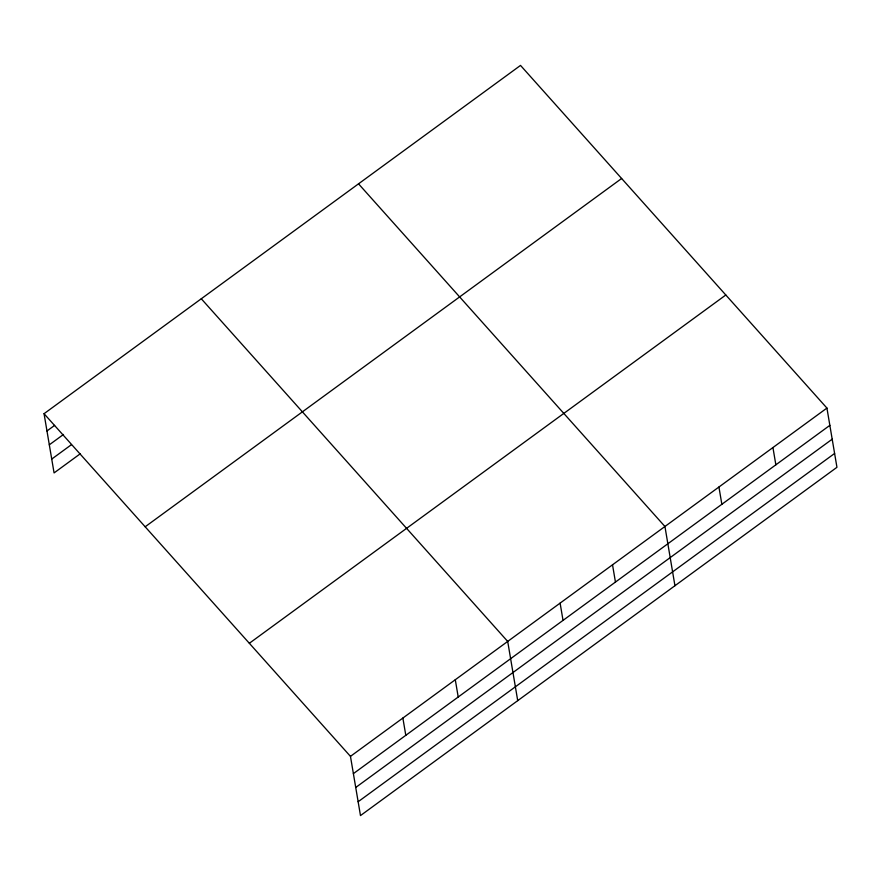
<?xml version="1.0" encoding="UTF-8"?>
<svg xmlns="http://www.w3.org/2000/svg" width="881" height="881" viewBox="0 0 881 881"><rect width="100%" height="100%" fill="white"/><g stroke="black" fill="none" stroke-linecap="round" stroke-linejoin="round"><path stroke-width="1.32" d="M44.05 413.696L520.517 65.414L826.929 408.079L836.95 467.304L360.483 815.586L350.462 756.361L44.05 413.696L54.071 472.921L80.27 453.77M46.968 430.974L54.611 425.391M49.314 444.817L63.509 434.443M51.726 459.078L71.383 444.718M145.167 526.783L621.634 178.491M249.345 643.284L725.812 295.003M350.462 756.361L826.929 408.079M353.38 773.639L829.858 425.347M355.726 787.482L832.193 439.19M358.138 801.743L834.604 453.462M358.523 183.832L664.935 526.497L674.945 585.722M201.286 298.769L507.698 641.423L517.72 700.648M772.934 447.548L775.853 464.827M718.929 487.017L721.858 504.295M612.526 564.809L615.445 582.077M560.107 603.111L563.036 620.389M455.29 679.736L458.208 697.014M402.87 718.048L405.8 735.327"/></g></svg>
